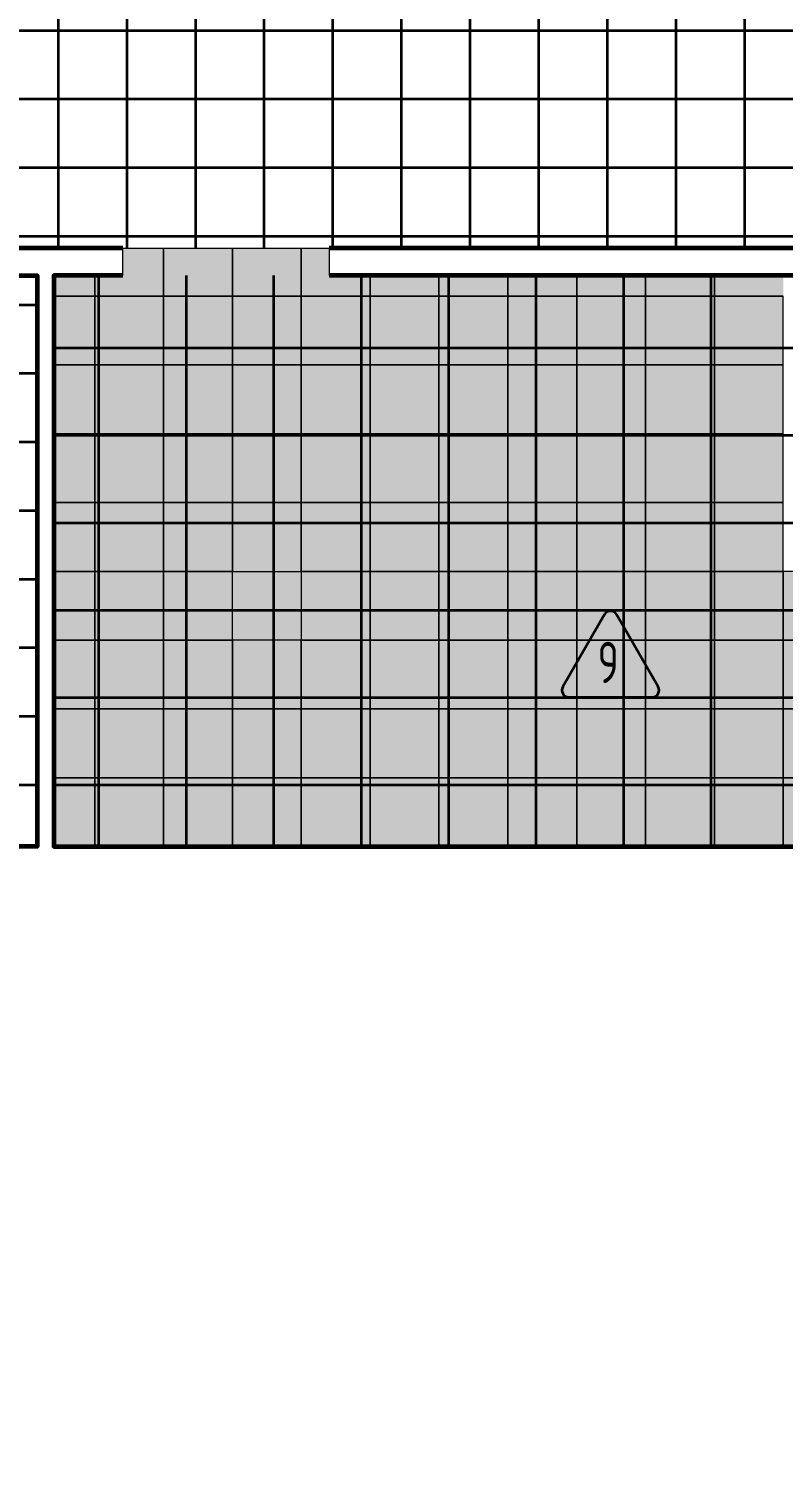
# Model space of a CAD drawing. Header units: millimetres. Extents: x -510890 to 418982, y -118257 to 141350.
# Drawn here: x 237566 to 243046, y -64121 to -53702 of the extents above; entities that cross this region are included whole.
import ezdxf
from ezdxf.enums import TextEntityAlignment as Align

# ---------------------------------------------------------------- set-up
doc = ezdxf.new("R2010")
doc.units = ezdxf.units.MM
doc.layers.add('АР_Площадь контур', color=220, linetype='Continuous', lineweight=35, plot=False)
doc.styles.add('ISOCPEUR', font='isocpeur.ttf', dxfattribs={"height": 800})

msp = doc.modelspace()

# ---------------------------------------------------------------- hatches: boundary and pattern name
at = {"layer": 'АР_Площадь контур', "true_color": 0x000000, "transparency": 33554687}
h = msp.add_hatch(dxfattribs=at)
h.set_pattern_fill('ANSI37', color=18, scale=157, angle=45, style=0)
h.set_pattern_definition([(90, (2999.9, -126491.3), (-498.475, 0), []), (180, (2999.9, -126491.3), (-6e-14, -498.475), [])])
edge = h.paths.add_edge_path()
edge.add_line((244077.8, -51325.6), (232847.5, -51325.6))
edge.add_line((232847.5, -51325.6), (232847.1, -51325.3))
edge.add_line((232847.1, -51325.3), (231827.5, -51325.9))
edge.add_line((231827.5, -51325.9), (231827.5, -51325.6))
edge.add_line((231827.5, -51325.6), (228130.5, -51325.6))
edge.add_line((228130.5, -51325.6), (228130.5, -51625.6))
edge.add_line((228130.5, -51625.6), (229827.5, -51625.6))
edge.add_line((229827.5, -51625.6), (229827.5, -51327.6))
edge.add_line((229827.5, -51327.6), (231327.5, -51326.4))
edge.add_line((231327.5, -51326.4), (231327.5, -51625.6))
edge.add_line((231327.5, -51625.6), (233347.5, -51625.6))
edge.add_line((233347.5, -51625.6), (233347.5, -51326.6))
edge.add_line((233347.5, -51326.6), (234847.5, -51326.9))
edge.add_line((234847.5, -51326.9), (234847.5, -51625.6))
edge.add_line((234847.5, -51625.6), (236420.5, -51625.6))
edge.add_line((236420.5, -51625.6), (236420.5, -51325.9))
edge.add_line((236420.5, -51325.9), (238420.5, -51325.9))
edge.add_line((238420.5, -51325.9), (238420.5, -51625.6))
edge.add_line((238420.5, -51625.6), (240695.5, -51625.6))
edge.add_line((240695.5, -51625.6), (240695.5, -52346.8))
edge.add_line((240695.5, -52346.8), (245545.5, -52346.8))
edge.add_line((245545.5, -52346.8), (245545.5, -55295.6))
edge.add_line((245545.5, -55295.6), (234847.5, -55295.6))
edge.add_line((234847.5, -55295.6), (231827.5, -55295.6))
edge.add_line((231827.5, -55295.6), (231827.5, -55495.6))
edge.add_line((231827.5, -55495.6), (232847.5, -55495.6))
edge.add_line((232847.5, -55495.6), (232847.5, -55295.7))
edge.add_line((232847.5, -55295.7), (234847.5, -55295.7))
edge.add_line((234847.5, -55295.7), (234847.5, -55495.6))
edge.add_line((234847.5, -55495.6), (237628.9, -55495.6))
edge.add_line((237628.9, -55495.6), (237628.9, -59645.6))
edge.add_line((237628.9, -59645.6), (234367.5, -59645.6))
edge.add_line((234367.5, -59645.6), (234367.5, -59845.6))
edge.add_line((234367.5, -59845.6), (236610.2, -59845.6))
edge.add_line((236610.2, -59845.6), (236610.2, -60245.6))
edge.add_arc((232355.2, -59846.1), 4273.8, 334.32163, 354.63559, ccw=False)
edge.add_arc((232355.2, -59846.1), 4273.8, 314.00768, 334.32163, ccw=False)
edge.add_line((235324.4, -62920), (232867.5, -59845.6))
edge.add_line((232867.5, -59845.6), (232867.5, -59645.6))
edge.add_line((232867.5, -59645.6), (231843.5, -59645.6))
edge.add_line((231843.5, -59645.6), (231843.5, -59845.6))
edge.add_line((231843.5, -59845.6), (232867.5, -59845.6))
edge.add_line((232867.5, -59845.6), (235319.6, -62924.6))
edge.add_arc((232355.2, -59846.1), 4273.8, 225.9994, 313.91832, ccw=False)
edge.add_arc((232355.2, -59846.1), 4273.8, 185.36441, 225.9994, ccw=False)
edge.add_line((228100.1, -60245.6), (228100.1, -59845.6))
edge.add_line((228100.1, -59845.6), (230343.5, -59845.6))
edge.add_line((230343.5, -59845.6), (230343.5, -59645.6))
edge.add_line((230343.5, -59645.6), (227390.5, -59645.6))
edge.add_line((227390.5, -59645.6), (227390.5, -55495.6))
edge.add_line((227390.5, -55495.6), (229827.5, -55495.6))
edge.add_line((229827.5, -55495.6), (229827.5, -55295.6))
edge.add_line((229827.5, -55295.6), (219130.5, -55295.6))
edge.add_line((219130.5, -55295.6), (219130.5, -52346.8))
edge.add_line((219130.5, -52346.8), (223935.5, -52346.8))
edge.add_line((223935.5, -52346.8), (223935.5, -51625.6))
edge.add_line((223935.5, -51625.6), (226130.5, -51625.6))
edge.add_line((226130.5, -51625.6), (226130.5, -51325.6))
edge.add_line((226130.5, -51325.6), (220472.9, -51325.6))
edge.add_line((220472.9, -51325.6), (220472.9, -47911))
edge.add_line((220472.9, -47911), (227259.4, -47911))
edge.add_line((227259.4, -47911), (244078.1, -47911))
edge.add_line((244078.1, -47911), (244077.8, -51325.6))
at = {"layer": 'АР_Площадь контур', "lineweight": 5, "ltscale": 300, "true_color": 0x828487, "transparency": 33554687}
h = msp.add_hatch(color=252, dxfattribs=at)
h.dxf.hatch_style = 1
h.paths.add_polyline_path([(238248.9, -55495.6), (238045.5, -55495.6), (238045.5, -55645.6), (238545.5, -55645.6), (238545.5, -55295.6), (238248.9, -55295.6)])
at = {"layer": 'АР_Площадь контур', "lineweight": 5, "ltscale": 300, "true_color": 0xb8b9bc, "transparency": 33554687}
h = msp.add_hatch(color=9, dxfattribs=at)
h.dxf.hatch_style = 1
h.paths.add_polyline_path([(239045.5, -55295.6), (238545.5, -55295.6), (238545.5, -55645.6), (239045.5, -55645.6)])
h = msp.add_hatch(color=9, dxfattribs=at)
h.dxf.hatch_style = 1
h.paths.add_polyline_path([(239545.5, -55295.6), (239045.5, -55295.6), (239045.5, -55645.6), (239545.5, -55645.6)])
h = msp.add_hatch(color=9, dxfattribs=at)
h.dxf.hatch_style = 1
h.paths.add_polyline_path([(239748.9, -55295.6), (239545.5, -55295.6), (239545.5, -56145.6), (240045.5, -56145.6), (240045.5, -55495.6), (239748.9, -55495.6)])
at = {"layer": 'АР_Площадь контур', "true_color": 0x000000}
h = msp.add_hatch(dxfattribs=at)
h.set_pattern_fill('ANSI37', color=18, scale=200, angle=45)
h.set_pattern_definition([(90, (162511.46, -123332.5), (-635, 0), []), (180, (162511.46, -123332.5), (0, -635), [])])
h.paths.add_polyline_path([(245545.5, -59645.6), (237748.9, -59645.6), (237748.9, -57726.8), (237748.9, -57726.7), (237748.9, -57626.7), (237748.9, -57626.7), (237748.9, -55495.7), (245545.5, -55495.6)])
at = {"layer": 'АР_Площадь контур', "lineweight": 5, "ltscale": 300, "transparency": 33554687}
h = msp.add_hatch(color=252, dxfattribs=at)
h.dxf.hatch_style = 1
h.paths.add_polyline_path([(237748.9, -55495.6), (237748.9, -56145.6), (238045.5, -56145.6), (238045.5, -55495.6)])
h = msp.add_hatch(color=252, dxfattribs=at)
h.dxf.hatch_style = 1
h.paths.add_polyline_path([(240545.5, -55495.6), (240045.5, -55495.6), (240045.5, -55645.6), (240545.5, -55645.6)])
at = {"layer": 'АР_Площадь контур', "lineweight": 5, "ltscale": 300, "true_color": 0x828487, "transparency": 33554687}
h = msp.add_hatch(color=252, dxfattribs=at)
h.dxf.hatch_style = 1
h.paths.add_polyline_path([(241045.4, -55495.6), (240545.4, -55495.6), (240545.4, -55645.6), (241045.4, -55645.6)])
h = msp.add_hatch(color=252, dxfattribs=at)
h.dxf.hatch_style = 1
h.paths.add_polyline_path([(241545.4, -55495.6), (241045.4, -55495.6), (241045.4, -55645.6), (241545.4, -55645.6)])
h = msp.add_hatch(color=252, dxfattribs=at)
h.dxf.hatch_style = 1
h.paths.add_polyline_path([(241545.5, -55495.6), (241545.4, -55495.6), (241545.4, -55645.6), (242045.4, -55645.6), (242045.4, -55495.6)])
at = {"layer": 'АР_Площадь контур', "lineweight": 5, "ltscale": 300, "true_color": 0xb8b9bc, "transparency": 33554687}
h = msp.add_hatch(color=9, dxfattribs=at)
h.dxf.hatch_style = 1
h.paths.add_polyline_path([(242545.5, -55495.6), (242045.5, -55495.6), (242045.5, -55645.6), (242545.5, -55645.6)])
at = {"layer": 'АР_Площадь контур', "lineweight": 5, "ltscale": 300, "transparency": 33554687}
h = msp.add_hatch(color=252, dxfattribs=at)
h.dxf.hatch_style = 1
h.paths.add_polyline_path([(243045.5, -55495.6), (242545.5, -55495.6), (242545.5, -55645.6), (243045.5, -55645.6)])
at = {"layer": 'АР_Площадь контур', "lineweight": 5, "ltscale": 300, "true_color": 0x828487, "transparency": 33554687}
h = msp.add_hatch(color=252, dxfattribs=at)
h.dxf.hatch_style = 1
h.paths.add_polyline_path([(238545.5, -55645.6), (238045.5, -55645.6), (238045.5, -56145.6), (238545.5, -56145.6)])
h = msp.add_hatch(color=252, dxfattribs=at)
h.dxf.hatch_style = 1
h.paths.add_polyline_path([(239045.5, -55645.6), (238545.5, -55645.6), (238545.5, -56145.6), (239045.5, -56145.6)])
h = msp.add_hatch(color=252, dxfattribs=at)
h.dxf.hatch_style = 1
h.paths.add_polyline_path([(239545.5, -55645.6), (239045.5, -55645.6), (239045.5, -56145.6), (239545.5, -56145.6)])
at = {"layer": 'АР_Площадь контур', "lineweight": 5, "ltscale": 300, "transparency": 33554687}
h = msp.add_hatch(color=252, dxfattribs=at)
h.dxf.hatch_style = 1
h.paths.add_polyline_path([(240545.5, -55645.6), (240045.5, -55645.6), (240045.5, -56145.6), (240545.5, -56145.6)])
h = msp.add_hatch(color=252, dxfattribs=at)
h.dxf.hatch_style = 1
h.paths.add_polyline_path([(241045.5, -55645.6), (240545.5, -55645.6), (240545.5, -56145.6), (241045.5, -56145.6)])
h = msp.add_hatch(color=252, dxfattribs=at)
h.dxf.hatch_style = 1
h.paths.add_polyline_path([(241545.5, -55645.6), (241045.5, -55645.6), (241045.5, -56145.6), (241545.5, -56145.6)])
at = {"layer": 'АР_Площадь контур', "lineweight": 5, "ltscale": 300, "true_color": 0x828487, "transparency": 33554687}
h = msp.add_hatch(color=252, dxfattribs=at)
h.dxf.hatch_style = 1
h.paths.add_polyline_path([(242045.4, -55645.6), (241545.4, -55645.6), (241545.4, -56145.6), (242045.4, -56145.6)])
at = {"layer": 'АР_Площадь контур', "lineweight": 5, "ltscale": 300, "true_color": 0xb8b9bc, "transparency": 33554687}
h = msp.add_hatch(color=9, dxfattribs=at)
h.dxf.hatch_style = 1
h.paths.add_polyline_path([(242545.5, -55645.6), (242045.5, -55645.6), (242045.5, -56145.6), (242545.5, -56145.6)])
h = msp.add_hatch(color=9, dxfattribs=at)
h.dxf.hatch_style = 1
h.paths.add_polyline_path([(243045.5, -55645.6), (242545.5, -55645.6), (242545.5, -56145.6), (243045.5, -56145.6)])
at = {"layer": 'АР_Площадь контур', "lineweight": 5, "ltscale": 300, "transparency": 33554687}
h = msp.add_hatch(color=252, dxfattribs=at)
h.dxf.hatch_style = 1
h.paths.add_polyline_path([(237748.9, -56145.6), (237748.9, -56645.6), (238045.5, -56645.6), (238045.5, -56145.6)])
h = msp.add_hatch(color=252, dxfattribs=at)
h.dxf.hatch_style = 1
h.paths.add_polyline_path([(238545.5, -56145.6), (238045.5, -56145.6), (238045.5, -56645.6), (238545.5, -56645.6)])
h = msp.add_hatch(color=252, dxfattribs=at)
h.dxf.hatch_style = 1
h.paths.add_polyline_path([(239045.5, -56145.6), (238545.5, -56145.6), (238545.5, -57145.6), (239045.5, -57145.6)])
at = {"layer": 'АР_Площадь контур', "lineweight": 5, "ltscale": 300, "true_color": 0x828487, "transparency": 33554687}
h = msp.add_hatch(color=252, dxfattribs=at)
h.dxf.hatch_style = 1
h.paths.add_polyline_path([(239545.5, -56145.6), (239045.5, -56145.6), (239045.5, -56645.6), (239545.5, -56645.6)])
at = {"layer": 'АР_Площадь контур', "lineweight": 5, "ltscale": 300, "true_color": 0xb8b9bc, "transparency": 33554687}
h = msp.add_hatch(color=9, dxfattribs=at)
h.dxf.hatch_style = 1
h.paths.add_polyline_path([(240045.5, -56145.6), (239545.5, -56145.6), (239545.5, -56645.6), (240045.5, -56645.6)])
h = msp.add_hatch(color=9, dxfattribs=at)
h.dxf.hatch_style = 1
h.paths.add_polyline_path([(240545.5, -56145.6), (240045.5, -56145.6), (240045.5, -56645.6), (240545.5, -56645.6)])
h = msp.add_hatch(color=9, dxfattribs=at)
h.dxf.hatch_style = 1
h.paths.add_polyline_path([(241045.5, -56145.6), (240545.5, -56145.6), (240545.5, -57145.6), (241045.5, -57145.6)])
at = {"layer": 'АР_Площадь контур', "lineweight": 5, "ltscale": 300, "transparency": 33554687}
h = msp.add_hatch(color=252, dxfattribs=at)
h.dxf.hatch_style = 1
h.paths.add_polyline_path([(241545.5, -56145.6), (241045.5, -56145.6), (241045.5, -56645.6), (241545.5, -56645.6)])
at = {"layer": 'АР_Площадь контур', "lineweight": 5, "ltscale": 300, "true_color": 0x828487, "transparency": 33554687}
h = msp.add_hatch(color=252, dxfattribs=at)
h.dxf.hatch_style = 1
h.paths.add_polyline_path([(242045.4, -56145.6), (241545.4, -56145.6), (241545.4, -56645.6), (242045.4, -56645.6)])
h = msp.add_hatch(color=252, dxfattribs=at)
h.dxf.hatch_style = 1
h.paths.add_polyline_path([(242545.4, -56145.6), (242045.4, -56145.6), (242045.4, -56645.6), (242545.4, -56645.6)])
h = msp.add_hatch(color=252, dxfattribs=at)
h.dxf.hatch_style = 1
h.paths.add_polyline_path([(243045.4, -56145.6), (242545.4, -56145.6), (242545.4, -56645.6), (243045.4, -56645.6)])
at = {"layer": 'АР_Площадь контур', "lineweight": 5, "ltscale": 300, "true_color": 0xb8b9bc, "transparency": 33554687}
h = msp.add_hatch(color=9, dxfattribs=at)
h.dxf.hatch_style = 1
h.paths.add_polyline_path([(237748.9, -56645.6), (237748.9, -57145.6), (238045.5, -57145.6), (238045.5, -56645.6)])
h = msp.add_hatch(color=9, dxfattribs=at)
h.dxf.hatch_style = 1
h.paths.add_polyline_path([(238545.5, -56645.6), (238045.5, -56645.6), (238045.5, -57145.6), (238545.5, -57145.6)])
at = {"layer": 'АР_Площадь контур', "lineweight": 5, "ltscale": 300, "true_color": 0x828487, "transparency": 33554687}
h = msp.add_hatch(color=252, dxfattribs=at)
h.dxf.hatch_style = 1
h.paths.add_polyline_path([(239545.5, -56645.6), (239045.5, -56645.6), (239045.5, -57145.6), (239545.5, -57145.6)])
h = msp.add_hatch(color=252, dxfattribs=at)
h.dxf.hatch_style = 1
h.paths.add_polyline_path([(240045.5, -56645.6), (239545.5, -56645.6), (239545.5, -57145.6), (240045.5, -57145.6)])
h = msp.add_hatch(color=252, dxfattribs=at)
h.dxf.hatch_style = 1
h.paths.add_polyline_path([(240545.5, -56645.6), (240045.5, -56645.6), (240045.5, -57145.6), (240545.5, -57145.6)])
at = {"layer": 'АР_Площадь контур', "lineweight": 5, "ltscale": 300, "transparency": 33554687}
h = msp.add_hatch(color=252, dxfattribs=at)
h.dxf.hatch_style = 1
h.paths.add_polyline_path([(241545.5, -56645.6), (241045.5, -56645.6), (241045.5, -57145.6), (241545.5, -57145.6)])
h = msp.add_hatch(color=252, dxfattribs=at)
h.dxf.hatch_style = 1
h.paths.add_polyline_path([(242045.5, -56645.6), (241545.5, -56645.6), (241545.5, -57145.6), (242045.5, -57145.6)])
h = msp.add_hatch(color=252, dxfattribs=at)
h.dxf.hatch_style = 1
h.paths.add_polyline_path([(242545.5, -56645.6), (242045.5, -56645.6), (242045.5, -57145.6), (242545.5, -57145.6)])
at = {"layer": 'АР_Площадь контур', "lineweight": 5, "ltscale": 300, "true_color": 0x828487, "transparency": 33554687}
h = msp.add_hatch(color=252, dxfattribs=at)
h.dxf.hatch_style = 1
h.paths.add_polyline_path([(243045.4, -56645.6), (242545.4, -56645.6), (242545.4, -57145.6), (243045.4, -57145.6)])
h = msp.add_hatch(color=252, dxfattribs=at)
h.dxf.hatch_style = 1
h.paths.add_polyline_path([(237748.9, -57145.6), (237748.9, -58145.6), (238045.5, -58145.6), (238045.5, -57145.6)])
at = {"layer": 'АР_Площадь контур', "lineweight": 5, "ltscale": 300, "true_color": 0xb8b9bc, "transparency": 33554687}
h = msp.add_hatch(color=9, dxfattribs=at)
h.dxf.hatch_style = 1
h.paths.add_polyline_path([(238545.5, -57145.6), (238045.5, -57145.6), (238045.5, -57645.6), (238545.5, -57645.6)])
at = {"layer": 'АР_Площадь контур', "lineweight": 5, "ltscale": 300, "transparency": 33554687}
h = msp.add_hatch(color=252, dxfattribs=at)
h.dxf.hatch_style = 1
h.paths.add_polyline_path([(239045.5, -57145.6), (238545.5, -57145.6), (238545.5, -57645.6), (239045.5, -57645.6)])
h = msp.add_hatch(color=252, dxfattribs=at)
h.dxf.hatch_style = 1
h.paths.add_polyline_path([(239545.5, -57145.6), (239045.5, -57145.6), (239045.5, -57645.6), (239545.5, -57645.6)])
h = msp.add_hatch(color=252, dxfattribs=at)
h.dxf.hatch_style = 1
h.paths.add_polyline_path([(240045.5, -57145.6), (239545.5, -57145.6), (239545.5, -58145.6), (240045.5, -58145.6)])
at = {"layer": 'АР_Площадь контур', "lineweight": 5, "ltscale": 300, "true_color": 0x828487, "transparency": 33554687}
h = msp.add_hatch(color=252, dxfattribs=at)
h.dxf.hatch_style = 1
h.paths.add_polyline_path([(240545.5, -57145.6), (240045.5, -57145.6), (240045.5, -57645.6), (240545.5, -57645.6)])
at = {"layer": 'АР_Площадь контур', "lineweight": 5, "ltscale": 300, "true_color": 0xb8b9bc, "transparency": 33554687}
h = msp.add_hatch(color=9, dxfattribs=at)
h.dxf.hatch_style = 1
h.paths.add_polyline_path([(241045.5, -57145.6), (240545.5, -57145.6), (240545.5, -57645.6), (241045.5, -57645.6)])
h = msp.add_hatch(color=9, dxfattribs=at)
h.dxf.hatch_style = 1
h.paths.add_polyline_path([(241545.5, -57145.6), (241045.5, -57145.6), (241045.5, -57645.6), (241545.5, -57645.6)])
h = msp.add_hatch(color=9, dxfattribs=at)
h.dxf.hatch_style = 1
h.paths.add_polyline_path([(242045.5, -57145.6), (241545.5, -57145.6), (241545.5, -58145.6), (242045.5, -58145.6)])
at = {"layer": 'АР_Площадь контур', "lineweight": 5, "ltscale": 300, "transparency": 33554687}
h = msp.add_hatch(color=252, dxfattribs=at)
h.dxf.hatch_style = 1
h.paths.add_polyline_path([(242045.5, -57145.6), (241545.5, -57145.6)], flags=17)
h.paths.add_polyline_path([(243045.5, -58145.6), (242545.5, -58145.6)], flags=17)
h.paths.add_polyline_path([(243545.5, -57645.6), (243045.5, -57645.6), (243045.5, -58645.6), (243545.5, -58645.6)])
h.paths.add_polyline_path([(243545.5, -58645.6), (243045.5, -58645.6), (243045.5, -59145.6), (243545.5, -59145.6)])
h.paths.add_polyline_path([(244045.5, -58645.6), (243545.5, -58645.6), (243545.5, -59145.6), (244045.5, -59145.6)])
h.paths.add_polyline_path([(244045.5, -59145.6), (243545.5, -59145.6)], flags=17)
h.paths.add_polyline_path([(244545.5, -58645.6), (244045.5, -58645.6), (244045.5, -59645.6), (244545.5, -59645.6)])
h.paths.add_polyline_path([(245045.5, -60145.6), (244545.5, -60145.6)], flags=17)
h = msp.add_hatch(color=252, dxfattribs=at)
h.dxf.hatch_style = 1
h.paths.add_polyline_path([(242545.5, -57145.6), (242045.5, -57145.6), (242045.5, -57645.6), (242545.5, -57645.6)])
at = {"layer": 'АР_Площадь контур', "lineweight": 5, "ltscale": 300, "true_color": 0x828487, "transparency": 33554687}
h = msp.add_hatch(color=252, dxfattribs=at)
h.dxf.hatch_style = 1
h.paths.add_polyline_path([(243045.4, -57145.6), (242545.4, -57145.6), (242545.4, -57645.6), (243045.4, -57645.6)])
at = {"layer": 'АР_Площадь контур', "lineweight": 5, "ltscale": 300, "true_color": 0xb8b9bc, "transparency": 33554687}
h = msp.add_hatch(color=9, dxfattribs=at)
h.dxf.hatch_style = 1
h.paths.add_polyline_path([(238545.5, -57645.6), (238045.5, -57645.6), (238045.5, -58145.6), (238545.5, -58145.6)])
h = msp.add_hatch(color=9, dxfattribs=at)
h.dxf.hatch_style = 1
h.paths.add_polyline_path([(239045.5, -57645.6), (238545.5, -57645.6), (238545.5, -58145.6), (239045.5, -58145.6)])
h = msp.add_hatch(color=9, dxfattribs=at)
h.dxf.hatch_style = 1
h.paths.add_polyline_path([(239545.5, -57645.6), (239045.5, -57645.6), (239045.5, -58145.6), (239545.5, -58145.6)])
at = {"layer": 'АР_Площадь контур', "lineweight": 5, "ltscale": 300, "true_color": 0x828487, "transparency": 33554687}
h = msp.add_hatch(color=252, dxfattribs=at)
h.dxf.hatch_style = 1
h.paths.add_polyline_path([(240545.5, -57645.6), (240045.5, -57645.6), (240045.5, -58145.6), (240545.5, -58145.6)])
h = msp.add_hatch(color=252, dxfattribs=at)
h.dxf.hatch_style = 1
h.paths.add_polyline_path([(241045.5, -57645.6), (240545.5, -57645.6), (240545.5, -58145.6), (241045.5, -58145.6)])
h = msp.add_hatch(color=252, dxfattribs=at)
h.dxf.hatch_style = 1
h.paths.add_polyline_path([(241545.5, -57645.6), (241045.5, -57645.6), (241045.5, -58145.6), (241545.5, -58145.6)])
at = {"layer": 'АР_Площадь контур', "lineweight": 5, "ltscale": 300, "transparency": 33554687}
h = msp.add_hatch(color=252, dxfattribs=at)
h.dxf.hatch_style = 1
h.paths.add_polyline_path([(242545.5, -57645.6), (242045.5, -57645.6), (242045.5, -58145.6), (242545.5, -58145.6)])
h = msp.add_hatch(color=252, dxfattribs=at)
h.dxf.hatch_style = 1
h.paths.add_polyline_path([(243045.5, -57645.6), (242545.5, -57645.6), (242545.5, -58145.6), (243045.5, -58145.6)])
at = {"layer": 'АР_Площадь контур', "lineweight": 5, "ltscale": 300, "true_color": 0x828487, "transparency": 33554687}
h = msp.add_hatch(color=252, dxfattribs=at)
h.dxf.hatch_style = 1
h.paths.add_polyline_path([(237748.9, -58145.6), (237748.9, -58645.6), (238045.5, -58645.6), (238045.5, -58145.6)])
h = msp.add_hatch(color=252, dxfattribs=at)
h.dxf.hatch_style = 1
h.paths.add_polyline_path([(239045.5, -58145.6), (238045.5, -58145.6), (238045.5, -58645.6), (239045.5, -58645.6)])
at = {"layer": 'АР_Площадь контур', "lineweight": 5, "ltscale": 300, "true_color": 0xb8b9bc, "transparency": 33554687}
h = msp.add_hatch(color=9, dxfattribs=at)
h.dxf.hatch_style = 1
h.paths.add_polyline_path([(239545.5, -58145.6), (239045.5, -58145.6), (239045.5, -58645.6), (239545.5, -58645.6)])
at = {"layer": 'АР_Площадь контур', "lineweight": 5, "ltscale": 300, "transparency": 33554687}
h = msp.add_hatch(color=252, dxfattribs=at)
h.dxf.hatch_style = 1
h.paths.add_polyline_path([(240045.5, -58145.6), (239545.5, -58145.6), (239545.5, -58645.6), (240045.5, -58645.6)])
h = msp.add_hatch(color=252, dxfattribs=at)
h.dxf.hatch_style = 1
h.paths.add_polyline_path([(240545.5, -58145.6), (240045.5, -58145.6), (240045.5, -58645.6), (240545.5, -58645.6)])
h = msp.add_hatch(color=252, dxfattribs=at)
h.dxf.hatch_style = 1
h.paths.add_polyline_path([(241045.5, -58145.6), (240545.5, -58145.6), (240545.5, -59145.6), (241045.5, -59145.6)])
at = {"layer": 'АР_Площадь контур', "lineweight": 5, "ltscale": 300, "true_color": 0x828487, "transparency": 33554687}
h = msp.add_hatch(color=252, dxfattribs=at)
h.dxf.hatch_style = 1
h.paths.add_polyline_path([(241545.5, -58145.6), (241045.5, -58145.6), (241045.5, -58645.6), (241545.5, -58645.6)])
at = {"layer": 'АР_Площадь контур', "lineweight": 5, "ltscale": 300, "true_color": 0xb8b9bc, "transparency": 33554687}
h = msp.add_hatch(color=9, dxfattribs=at)
h.dxf.hatch_style = 1
h.paths.add_polyline_path([(242045.5, -58145.6), (241545.5, -58145.6), (241545.5, -58645.6), (242045.5, -58645.6)])
h = msp.add_hatch(color=9, dxfattribs=at)
h.dxf.hatch_style = 1
h.paths.add_polyline_path([(242545.5, -58145.6), (242045.5, -58145.6), (242045.5, -58645.6), (242545.5, -58645.6)])
h = msp.add_hatch(color=9, dxfattribs=at)
h.dxf.hatch_style = 1
h.paths.add_polyline_path([(243045.5, -58145.6), (242545.5, -58145.6), (242545.5, -59145.6), (243045.5, -59145.6)])
at = {"layer": 'АР_Площадь контур', "lineweight": 5, "ltscale": 300, "transparency": 33554687}
h = msp.add_hatch(color=252, dxfattribs=at)
h.dxf.hatch_style = 1
h.paths.add_polyline_path([(237748.9, -58645.6), (237748.9, -59145.6), (238045.5, -59145.6), (238045.5, -58645.6)])
h = msp.add_hatch(color=252, dxfattribs=at)
h.dxf.hatch_style = 1
h.paths.add_polyline_path([(238545.5, -58645.6), (238045.5, -58645.6), (238045.5, -59645.6), (238545.5, -59645.6)])
at = {"layer": 'АР_Площадь контур', "lineweight": 5, "ltscale": 300, "true_color": 0x828487, "transparency": 33554687}
h = msp.add_hatch(color=252, dxfattribs=at)
h.dxf.hatch_style = 1
h.paths.add_polyline_path([(239045.5, -58698.1), (239045.5, -58645.6), (238709.4, -58645.6), (238545.5, -58645.6), (238545.5, -59145.6), (239045.5, -59145.6)])
at = {"layer": 'АР_Площадь контур', "lineweight": 5, "ltscale": 300, "true_color": 0xb8b9bc, "transparency": 33554687}
h = msp.add_hatch(color=9, dxfattribs=at)
h.dxf.hatch_style = 1
h.paths.add_polyline_path([(239545.5, -58645.6), (239045.5, -58645.6), (239045.5, -59145.6), (239545.5, -59145.6)])
h = msp.add_hatch(color=9, dxfattribs=at)
h.dxf.hatch_style = 1
h.paths.add_polyline_path([(240045.5, -58645.6), (239545.5, -58645.6), (239545.5, -59145.6), (240045.5, -59145.6)])
h = msp.add_hatch(color=9, dxfattribs=at)
h.dxf.hatch_style = 1
h.paths.add_polyline_path([(240545.5, -58645.6), (240045.5, -58645.6), (240045.5, -59145.6), (240545.5, -59145.6)])
at = {"layer": 'АР_Площадь контур', "lineweight": 5, "ltscale": 300, "true_color": 0x828487, "transparency": 33554687}
h = msp.add_hatch(color=252, dxfattribs=at)
h.dxf.hatch_style = 1
h.paths.add_polyline_path([(241545.5, -58645.6), (241045.5, -58645.6), (241045.5, -59145.6), (241545.5, -59145.6)])
h = msp.add_hatch(color=252, dxfattribs=at)
h.dxf.hatch_style = 1
h.paths.add_polyline_path([(242045.5, -58645.6), (241545.5, -58645.6), (241545.5, -59145.6), (242045.5, -59145.6)])
h = msp.add_hatch(color=252, dxfattribs=at)
h.dxf.hatch_style = 1
h.paths.add_polyline_path([(242545.5, -58645.6), (242045.5, -58645.6), (242045.5, -59145.6), (242545.5, -59145.6)])
at = {"layer": 'АР_Площадь контур', "lineweight": 5, "ltscale": 300, "true_color": 0xc7c8ca, "transparency": 33554687}
h = msp.add_hatch(color=9, dxfattribs=at)
h.dxf.hatch_style = 1
h.paths.add_polyline_path([(237748.9, -59145.6), (237748.9, -59645.6), (238045.5, -59645.6), (238045.5, -59145.6)])
at = {"layer": 'АР_Площадь контур', "lineweight": 5, "ltscale": 300, "true_color": 0x828487, "transparency": 33554687}
h = msp.add_hatch(color=252, dxfattribs=at)
h.dxf.hatch_style = 1
h.paths.add_polyline_path([(239045.5, -59145.6), (238545.5, -59145.6), (238545.5, -59645.6), (239045.5, -59645.6)])
h = msp.add_hatch(color=252, dxfattribs=at)
h.dxf.hatch_style = 1
h.paths.add_polyline_path([(240045.5, -59145.6), (239045.5, -59145.6), (239045.5, -59645.6), (240045.5, -59645.6)])
at = {"layer": 'АР_Площадь контур', "lineweight": 5, "ltscale": 300, "true_color": 0xb8b9bc, "transparency": 33554687}
h = msp.add_hatch(color=9, dxfattribs=at)
h.dxf.hatch_style = 1
h.paths.add_polyline_path([(240545.5, -59145.6), (240045.5, -59145.6), (240045.5, -59645.6), (240545.5, -59645.6)])
at = {"layer": 'АР_Площадь контур', "lineweight": 5, "ltscale": 300, "transparency": 33554687}
h = msp.add_hatch(color=252, dxfattribs=at)
h.dxf.hatch_style = 1
h.paths.add_polyline_path([(241045.5, -59145.6), (240545.5, -59145.6), (240545.5, -59645.6), (241045.5, -59645.6)])
h = msp.add_hatch(color=252, dxfattribs=at)
h.dxf.hatch_style = 1
h.paths.add_polyline_path([(242045.5, -59145.6), (241045.5, -59145.6), (241045.5, -59645.6), (242045.5, -59645.6)])
at = {"layer": 'АР_Площадь контур', "lineweight": 5, "ltscale": 300, "true_color": 0x828487, "transparency": 33554687}
h = msp.add_hatch(color=252, dxfattribs=at)
h.dxf.hatch_style = 1
h.paths.add_polyline_path([(242545.5, -59145.6), (242045.5, -59145.6), (242045.5, -59645.6), (242545.5, -59645.6)])
at = {"layer": 'АР_Площадь контур', "lineweight": 5, "ltscale": 300, "true_color": 0xb8b9bc, "transparency": 33554687}
h = msp.add_hatch(color=9, dxfattribs=at)
h.dxf.hatch_style = 1
h.paths.add_polyline_path([(243045.5, -59145.6), (242545.5, -59145.6), (242545.5, -59645.6), (243045.5, -59645.6)])
at = {"layer": 'АР_Площадь контур', "lineweight": 5, "ltscale": 300, "true_color": 0xc7c8ca, "transparency": 33554687}
h = msp.add_hatch(color=9, dxfattribs=at)
h.dxf.hatch_style = 1
h.paths.add_polyline_path([(243045.2, -59645.5), (243445.2, -59645.6), (244045.5, -59645.6), (244045.5, -59145.6), (243045.5, -59145.6), (243045.5, -59296.9)])

# ---------------------------------------------------------------- linework, layer by layer
at = {"layer": 'АР_Площадь контур', "lineweight": 60}
for points in [[(245545.5, -54508.2), (245545.5, -55295.6), (239748.9, -55295.6)], [(238248.9, -55495.6), (237748.9, -55495.6), (237748.9, -59645.6), (245545.5, -59645.6), (245545.6, -55495.6), (239748.9, -55495.6)]]:
    msp.add_lwpolyline(points, dxfattribs=at)
msp.add_lwpolyline([(238248.9, -55295.6), (234847.5, -55295.6), (234847.5, -55495.6), (237628.9, -55495.6), (237628.9, -59645.6), (234367.5, -59645.6), (234367.5, -59845.6), (236610.2, -59845.6), (236610.2, -60245.6, -0.910494), (228100.1, -60245.6), (228100.1, -59845.6), (230343.5, -59845.6), (230343.5, -59645.6), (227390.5, -59645.6), (227390.5, -55495.6), (229827.5, -55495.6), (229827.5, -55295.6), (224130.5, -55295.6)], format="xyb", dxfattribs=at)
at = {"layer": 'АР_Площадь контур', "lineweight": 5, "ltscale": 300}
msp.add_lwpolyline([(245545.5, -59645.6), (237748.9, -59645.6), (237748.9, -55495.6), (238248.9, -55495.6), (238248.9, -55295.6), (239748.9, -55295.6), (239748.9, -55495.6), (245545.5, -55495.6)], close=True, dxfattribs=at)
for points in [[(238545.5, -55645.6), (238545.5, -55295.6)], [(238545.5, -55295.6), (238545.5, -55645.6), (239045.5, -55645.6)], [(239045.5, -55645.6), (239045.5, -55295.6)], [(239045.5, -55295.6), (239045.5, -55645.6), (239545.5, -55645.6)], [(239545.5, -55645.6), (239545.5, -55295.6)], [(239545.5, -55295.6), (239545.5, -55645.6), (240045.5, -55645.6)], [(238045.5, -55645.6), (238045.5, -55495.6)], [(238045.5, -55495.6), (238045.5, -55645.6), (238545.5, -55645.6)], [(240045.5, -55645.6), (240045.5, -55495.6)], [(240045.5, -55495.6), (240045.5, -55645.6), (240545.5, -55645.6)], [(240545.5, -55645.6), (240545.5, -55495.6)], [(240545.5, -55495.6), (240545.5, -55645.6), (241045.5, -55645.6)], [(241045.5, -55645.6), (241045.5, -55495.6)], [(241045.5, -55495.6), (241045.5, -55645.6), (241545.5, -55645.6)], [(241545.5, -55645.6), (241545.5, -55495.6)], [(241545.5, -55495.6), (241545.5, -55645.6), (242045.5, -55645.6)], [(242045.5, -55645.6), (242045.5, -55495.6)], [(242045.5, -55495.6), (242045.5, -55645.6), (242545.5, -55645.6)], [(242545.5, -55645.6), (242545.5, -55495.6)], [(242545.5, -55495.6), (242545.5, -55645.6), (243045.5, -55645.6)], [(238045.5, -56145.6), (238045.5, -55645.6), (237748.9, -55645.6)], [(237748.9, -55645.6), (238045.5, -55645.6)], [(238545.5, -56145.6), (238545.5, -55645.6), (238045.5, -55645.6), (238045.5, -56145.6), (238545.5, -56145.6)], [(239045.5, -56145.6), (239045.5, -55645.6), (238545.5, -55645.6), (238545.5, -56145.6), (239045.5, -56145.6)], [(239545.5, -56145.6), (239545.5, -55645.6), (239045.5, -55645.6), (239045.5, -56145.6), (239545.5, -56145.6)], [(240045.5, -56145.6), (240045.5, -55645.6), (239545.5, -55645.6), (239545.5, -56145.6), (240045.5, -56145.6)], [(240545.5, -56145.6), (240545.5, -55645.6), (240045.5, -55645.6), (240045.5, -56145.6), (240545.5, -56145.6)], [(241045.5, -56145.6), (241045.5, -55645.6), (240545.5, -55645.6), (240545.5, -56145.6), (241045.5, -56145.6)], [(241545.5, -56145.6), (241545.5, -55645.6), (241045.5, -55645.6), (241045.5, -56145.6), (241545.5, -56145.6)], [(242045.5, -56145.6), (242045.5, -55645.6), (241545.5, -55645.6), (241545.5, -56145.6), (242045.5, -56145.6)], [(242545.5, -56145.6), (242545.5, -55645.6), (242045.5, -55645.6), (242045.5, -56145.6), (242545.5, -56145.6)], [(243045.5, -56145.6), (243045.5, -55645.6), (242545.5, -55645.6), (242545.5, -56145.6), (243045.5, -56145.6)], [(238045.5, -56645.6), (238045.5, -56145.6), (237748.9, -56145.6)], [(237748.9, -56145.6), (238045.5, -56145.6)], [(238545.5, -56645.6), (238545.5, -56145.6), (238045.5, -56145.6), (238045.5, -56645.6), (238545.5, -56645.6)], [(239045.5, -56645.6), (239045.5, -56145.6), (238545.5, -56145.6), (238545.5, -56645.6), (239045.5, -56645.6)], [(239545.5, -56645.6), (239545.5, -56145.6), (239045.5, -56145.6), (239045.5, -56645.6), (239545.5, -56645.6)], [(240045.5, -56645.6), (240045.5, -56145.6), (239545.5, -56145.6), (239545.5, -56645.6), (240045.5, -56645.6)], [(240545.5, -56645.6), (240545.5, -56145.6), (240045.5, -56145.6), (240045.5, -56645.6), (240545.5, -56645.6)], [(241045.5, -56645.6), (241045.5, -56145.6), (240545.5, -56145.6), (240545.5, -56645.6), (241045.5, -56645.6)], [(241545.5, -56645.6), (241545.5, -56145.6), (241045.5, -56145.6), (241045.5, -56645.6), (241545.5, -56645.6)], [(242045.5, -56645.6), (242045.5, -56145.6), (241545.5, -56145.6), (241545.5, -56645.6), (242045.5, -56645.6)], [(242545.5, -56645.6), (242545.5, -56145.6), (242045.5, -56145.6), (242045.5, -56645.6), (242545.5, -56645.6)], [(243045.5, -56645.6), (243045.5, -56145.6), (242545.5, -56145.6), (242545.5, -56645.6), (243045.5, -56645.6)], [(238045.5, -57145.6), (238045.5, -56645.6), (237748.9, -56645.6)], [(237748.9, -56645.6), (238045.5, -56645.6)], [(238545.5, -57145.6), (238545.5, -56645.6), (238045.5, -56645.6), (238045.5, -57145.6), (238545.5, -57145.6)], [(239045.5, -57145.6), (239045.5, -56645.6), (238545.5, -56645.6), (238545.5, -57145.6), (239045.5, -57145.6)], [(239545.5, -57145.6), (239545.5, -56645.6), (239045.5, -56645.6), (239045.5, -57145.6), (239545.5, -57145.6)], [(240045.5, -57145.6), (240045.5, -56645.6), (239545.5, -56645.6), (239545.5, -57145.6), (240045.5, -57145.6)], [(240545.5, -57145.6), (240545.5, -56645.6), (240045.5, -56645.6), (240045.5, -57145.6), (240545.5, -57145.6)], [(241045.5, -57145.6), (241045.5, -56645.6), (240545.5, -56645.6), (240545.5, -57145.6), (241045.5, -57145.6)], [(241545.5, -57145.6), (241545.5, -56645.6), (241045.5, -56645.6), (241045.5, -57145.6), (241545.5, -57145.6)], [(242045.5, -57145.6), (242045.5, -56645.6), (241545.5, -56645.6), (241545.5, -57145.6), (242045.5, -57145.6)], [(242545.5, -57145.6), (242545.5, -56645.6), (242045.5, -56645.6), (242045.5, -57145.6), (242545.5, -57145.6)], [(243045.5, -57145.6), (243045.5, -56645.6), (242545.5, -56645.6), (242545.5, -57145.6), (243045.5, -57145.6)], [(238045.5, -57645.6), (238045.5, -57145.6), (237748.9, -57145.6)], [(237748.9, -57145.6), (238045.5, -57145.6)], [(238545.5, -57645.6), (238545.5, -57145.6), (238045.5, -57145.6), (238045.5, -57645.6), (238545.5, -57645.6)], [(239045.5, -57645.6), (239045.5, -57145.6), (238545.5, -57145.6), (238545.5, -57645.6), (239045.5, -57645.6)], [(239545.5, -57645.6), (239545.5, -57145.6), (239045.5, -57145.6), (239045.5, -57645.6), (239545.5, -57645.6)], [(240045.5, -57645.6), (240045.5, -57145.6), (239545.5, -57145.6), (239545.5, -57645.6), (240045.5, -57645.6)], [(240545.5, -57645.6), (240545.5, -57145.6), (240045.5, -57145.6), (240045.5, -57645.6), (240545.5, -57645.6)], [(241045.5, -57645.6), (241045.5, -57145.6), (240545.5, -57145.6), (240545.5, -57645.6), (241045.5, -57645.6)], [(241545.5, -57645.6), (241545.5, -57145.6), (241045.5, -57145.6), (241045.5, -57645.6), (241545.5, -57645.6)], [(242045.5, -57645.6), (242045.5, -57145.6), (241545.5, -57145.6), (241545.5, -57645.6), (242045.5, -57645.6)], [(242545.5, -57645.6), (242545.5, -57145.6), (242045.5, -57145.6), (242045.5, -57645.6), (242545.5, -57645.6)], [(243045.5, -57645.6), (243045.5, -57145.6), (242545.5, -57145.6), (242545.5, -57645.6), (243045.5, -57645.6)], [(238045.5, -58145.6), (238045.5, -57645.6), (237748.9, -57645.6)], [(237748.9, -57645.6), (238045.5, -57645.6)], [(238545.5, -58145.6), (238545.5, -57645.6), (238045.5, -57645.6), (238045.5, -58145.6), (238545.5, -58145.6)], [(239045.5, -58145.6), (239045.5, -57645.6), (238545.5, -57645.6), (238545.5, -58145.6), (239045.5, -58145.6)], [(240045.5, -58145.6), (240045.5, -57645.6), (239545.5, -57645.6), (239545.5, -58145.6), (240045.5, -58145.6)], [(240545.5, -58145.6), (240545.5, -57645.6), (240045.5, -57645.6), (240045.5, -58145.6), (240545.5, -58145.6)], [(241045.5, -58145.6), (241045.5, -57645.6), (240545.5, -57645.6), (240545.5, -58145.6), (241045.5, -58145.6)], [(241545.5, -58145.6), (241545.5, -57645.6), (241045.5, -57645.6), (241045.5, -58145.6), (241545.5, -58145.6)], [(242045.5, -58145.6), (242045.5, -57645.6), (241545.5, -57645.6), (241545.5, -58145.6), (242045.5, -58145.6)], [(242545.5, -58145.6), (242545.5, -57645.6), (242045.5, -57645.6), (242045.5, -58145.6), (242545.5, -58145.6)], [(243045.5, -58145.6), (243045.5, -57645.6), (242545.5, -57645.6), (242545.5, -58145.6), (243045.5, -58145.6)], [(243545.5, -58145.6), (243545.5, -57645.6), (243045.5, -57645.6), (243045.5, -58145.6), (243545.5, -58145.6)], [(238045.5, -58645.6), (238045.5, -58145.6), (237748.9, -58145.6)], [(237748.9, -58145.6), (238045.5, -58145.6)], [(238545.5, -58645.6), (238545.5, -58145.6), (238045.5, -58145.6), (238045.5, -58645.6), (238545.5, -58645.6)], [(239045.5, -58645.6), (239045.5, -58145.6), (238545.5, -58145.6), (238545.5, -58645.6), (239045.5, -58645.6)], [(239545.5, -58645.6), (239545.5, -58145.6), (239045.5, -58145.6), (239045.5, -58645.6), (239545.5, -58645.6)], [(240045.5, -58645.6), (240045.5, -58145.6), (239545.5, -58145.6), (239545.5, -58645.6), (240045.5, -58645.6)], [(240545.5, -58645.6), (240545.5, -58145.6), (240045.5, -58145.6), (240045.5, -58645.6), (240545.5, -58645.6)], [(241045.5, -58645.6), (241045.5, -58145.6), (240545.5, -58145.6), (240545.5, -58645.6), (241045.5, -58645.6)], [(241545.5, -58645.6), (241545.5, -58145.6), (241045.5, -58145.6), (241045.5, -58645.6), (241545.5, -58645.6)], [(242045.5, -58645.6), (242045.5, -58145.6), (241545.5, -58145.6), (241545.5, -58645.6), (242045.5, -58645.6)], [(242545.5, -58645.6), (242545.5, -58145.6), (242045.5, -58145.6), (242045.5, -58645.6), (242545.5, -58645.6)], [(243045.5, -58645.6), (243045.5, -58145.6), (242545.5, -58145.6), (242545.5, -58645.6), (243045.5, -58645.6)], [(243545.5, -58645.6), (243545.5, -58145.6), (243045.5, -58145.6), (243045.5, -58645.6), (243545.5, -58645.6)], [(238045.5, -59145.6), (238045.5, -58645.6), (237748.9, -58645.6)], [(237748.9, -58645.6), (238045.5, -58645.6)], [(238545.5, -59145.6), (238545.5, -58645.6), (238045.5, -58645.6), (238045.5, -59145.6), (238545.5, -59145.6)], [(239045.5, -59145.6), (239045.5, -58645.6), (238545.5, -58645.6), (238545.5, -59145.6), (239045.5, -59145.6)], [(239545.5, -59145.6), (239545.5, -58645.6), (239045.5, -58645.6), (239045.5, -59145.6), (239545.5, -59145.6)], [(240045.5, -59145.6), (240045.5, -58645.6), (239545.5, -58645.6), (239545.5, -59145.6), (240045.5, -59145.6)], [(240545.5, -59145.6), (240545.5, -58645.6), (240045.5, -58645.6), (240045.5, -59145.6), (240545.5, -59145.6)], [(241045.5, -59145.6), (241045.5, -58645.6), (240545.5, -58645.6), (240545.5, -59145.6), (241045.5, -59145.6)], [(241545.5, -59145.6), (241545.5, -58645.6), (241045.5, -58645.6), (241045.5, -59145.6), (241545.5, -59145.6)], [(242045.5, -59145.6), (242045.5, -58645.6), (241545.5, -58645.6), (241545.5, -59145.6), (242045.5, -59145.6)], [(242545.5, -59145.6), (242545.5, -58645.6), (242045.5, -58645.6), (242045.5, -59145.6), (242545.5, -59145.6)], [(243045.5, -59145.6), (243045.5, -58645.6), (242545.5, -58645.6), (242545.5, -59145.6), (243045.5, -59145.6)], [(243545.5, -59145.6), (243545.5, -58645.6), (243045.5, -58645.6), (243045.5, -59145.6), (243545.5, -59145.6)], [(238045.5, -59645.6), (238045.5, -59145.6), (237748.9, -59145.6)], [(237748.9, -59145.6), (238045.5, -59145.6)], [(238545.5, -59645.6), (238545.5, -59145.6), (238045.5, -59145.6), (238045.5, -59645.6), (238545.5, -59645.6)], [(239045.5, -59645.6), (239045.5, -59145.6), (238545.5, -59145.6), (238545.5, -59645.6), (239045.5, -59645.6)], [(239545.5, -59645.6), (239545.5, -59145.6), (239045.5, -59145.6), (239045.5, -59645.6), (239545.5, -59645.6)], [(240045.5, -59645.6), (240045.5, -59145.6), (239545.5, -59145.6), (239545.5, -59645.6), (240045.5, -59645.6)], [(240545.5, -59645.6), (240545.5, -59145.6), (240045.5, -59145.6), (240045.5, -59645.6), (240545.5, -59645.6)], [(241045.5, -59645.6), (241045.5, -59145.6), (240545.5, -59145.6), (240545.5, -59645.6), (241045.5, -59645.6)], [(241045.5, -59645.6), (241045.5, -59145.6), (240545.5, -59145.6), (240545.5, -59645.6), (241045.5, -59645.6)], [(241545.5, -59645.6), (241545.5, -59145.6), (241045.5, -59145.6), (241045.5, -59645.6), (241545.5, -59645.6)], [(242045.5, -59645.6), (242045.5, -59145.6), (241545.5, -59145.6), (241545.5, -59645.6), (242045.5, -59645.6)], [(242545.5, -59645.6), (242545.5, -59145.6), (242045.5, -59145.6), (242045.5, -59645.6), (242545.5, -59645.6)], [(243045.5, -59645.6), (243045.5, -59145.6), (242545.5, -59145.6), (242545.5, -59645.6), (243045.5, -59645.6)], [(243545.5, -59645.6), (243545.5, -59145.6), (243045.5, -59145.6), (243045.5, -59645.6)], [(237748.9, -59645.6), (238045.5, -59645.6)], [(243045.5, -59645.6), (243545.5, -59645.6)]]:
    msp.add_lwpolyline(points, dxfattribs=at)
at = {"layer": 'АР_Площадь контур', "linetype": 'Continuous'}
msp.add_lwpolyline([(241487.8, -58559.3), (242094, -58559.3, 0.5773495), (242137.3, -58484.3), (241834.2, -57959.3, 0.5773541), (241747.6, -57959.3), (241444.5, -58484.3, 0.5773491), (241487.8, -58559.3, 0.0000017)], format="xyb", dxfattribs=at)

# ---------------------------------------------------------------- texts
at = {"layer": 'АР_Площадь контур', "linetype": 'Continuous', "style": 'ISOCPEUR', "width": 0.7}
msp.add_text('9', height=300, dxfattribs=at).set_placement((241774.2, -58457.6), align=Align.CENTER)

doc.saveas('drawing.dxf')
